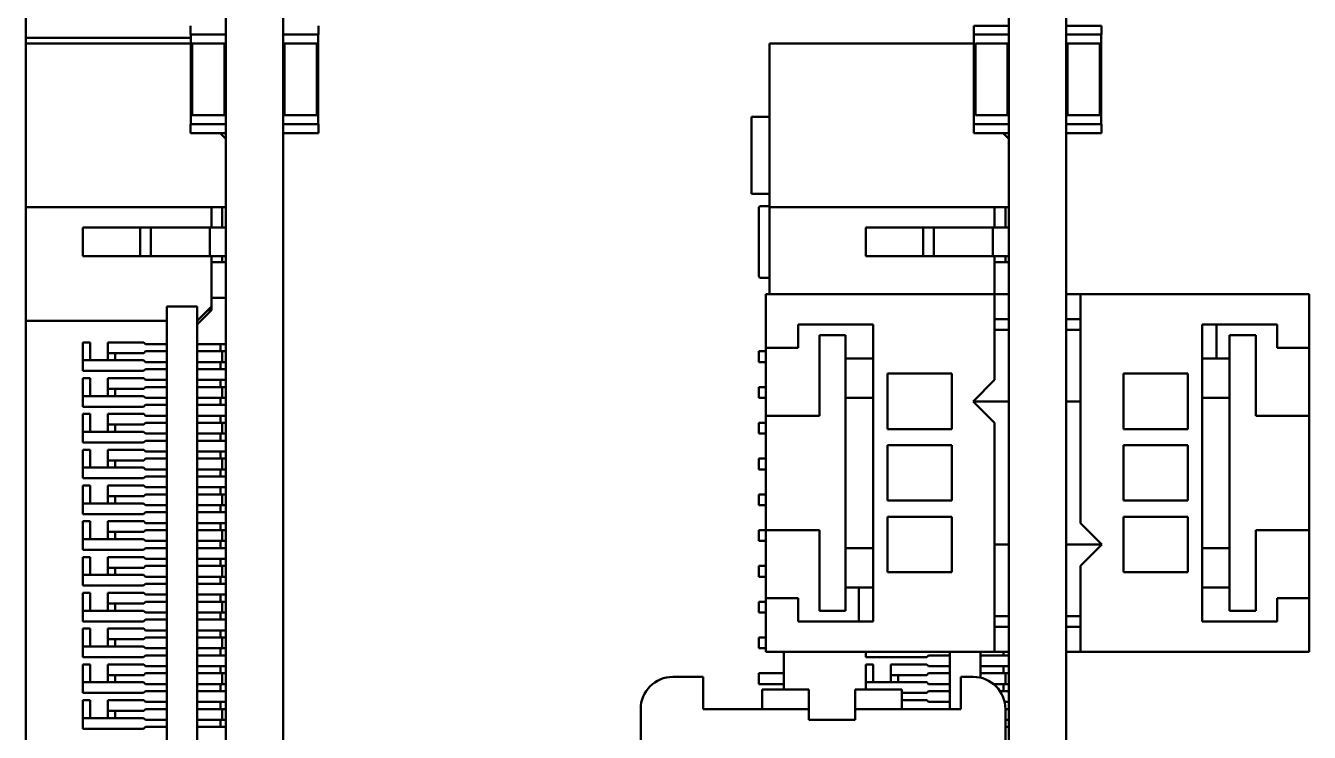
# Model space of a CAD drawing. Header units: millimetres. Extents: x 3100 to 5091, y 868 to 1900.
# Drawn here: x 3351.44 to 3387.34, y 1660.98 to 1680.73 of the extents above; entities that cross this region are included whole.
import ezdxf

# ---------------------------------------------------------------- set-up
doc = ezdxf.new("R2010")
doc.units = ezdxf.units.MM
doc.header["$LTSCALE"] = 1.8
doc.layers.add('외형선(ISO)', color=7, linetype='Continuous', lineweight=50)

msp = doc.modelspace()

# ---------------------------------------------------------------- linework, layer by layer
at = {"layer": '외형선(ISO)'}
for p, q in [((3357.04, 1600.226), (3357.04, 1690.226)), ((3358.64, 1690.226), (3358.64, 1600.226)), ((3378.94, 1647.639), (3378.94, 1690.226)), ((3380.54, 1690.226), (3380.54, 1611.026)), ((3351.44, 1689.934), (3351.44, 1602.534)), ((3356.053, 1680.726), (3356.053, 1680.476)), ((3359.628, 1680.476), (3359.628, 1680.726)), ((3378.94, 1680.726), (3377.953, 1680.726)), ((3377.953, 1680.726), (3377.953, 1680.476)), ((3381.528, 1680.726), (3380.54, 1680.726)), ((3381.528, 1680.476), (3381.528, 1680.726)), ((3356.06, 1680.386), (3351.44, 1680.386)), ((3356.06, 1680.226), (3351.44, 1680.226)), ((3356.053, 1680.476), (3357.04, 1680.476)), ((3356.06, 1680.476), (3356.06, 1677.976)), ((3356.1, 1680.226), (3357, 1680.226)), ((3356.1, 1679.476), (3356.1, 1680.226)), ((3357, 1679.476), (3357, 1680.226)), ((3358.64, 1680.476), (3359.628, 1680.476)), ((3359.58, 1680.226), (3358.68, 1680.226)), ((3358.68, 1680.226), (3358.68, 1679.476)), ((3359.58, 1680.226), (3359.58, 1679.476)), ((3359.62, 1677.976), (3359.62, 1680.476)), ((3377.96, 1680.226), (3372.24, 1680.226)), ((3372.24, 1675.656), (3372.24, 1680.226)), ((3377.953, 1680.476), (3378.94, 1680.476)), ((3377.96, 1680.476), (3377.96, 1677.976)), ((3378, 1680.226), (3378.9, 1680.226)), ((3378, 1679.476), (3378, 1680.226)), ((3378.9, 1679.476), (3378.9, 1680.226)), ((3380.54, 1680.476), (3381.528, 1680.476)), ((3381.48, 1680.226), (3380.58, 1680.226)), ((3380.58, 1680.226), (3380.58, 1679.476)), ((3381.48, 1680.226), (3381.48, 1679.476)), ((3381.52, 1677.976), (3381.52, 1680.476)), ((3356.1, 1679.476), (3356.1, 1678.976)), ((3357, 1679.476), (3357, 1678.976)), ((3358.68, 1678.976), (3358.68, 1679.476)), ((3359.58, 1678.976), (3359.58, 1679.476)), ((3378, 1679.476), (3378, 1678.976)), ((3378.9, 1679.476), (3378.9, 1678.976)), ((3380.58, 1678.976), (3380.58, 1679.476)), ((3381.48, 1678.976), (3381.48, 1679.476)), ((3356.1, 1678.226), (3356.1, 1678.976)), ((3357, 1678.226), (3357, 1678.976)), ((3358.68, 1678.976), (3358.68, 1678.226)), ((3359.58, 1678.976), (3359.58, 1678.226)), ((3378, 1678.226), (3378, 1678.976)), ((3378.9, 1678.226), (3378.9, 1678.976)), ((3380.58, 1678.976), (3380.58, 1678.226)), ((3381.48, 1678.976), (3381.48, 1678.226)), ((3357.04, 1677.976), (3356.053, 1677.976)), ((3356.053, 1677.976), (3356.053, 1677.726)), ((3356.1, 1678.226), (3357, 1678.226)), ((3359.628, 1677.976), (3358.64, 1677.976)), ((3359.58, 1678.226), (3358.68, 1678.226)), ((3359.628, 1677.726), (3359.628, 1677.976)), ((3371.74, 1678.176), (3372.24, 1678.176)), ((3371.74, 1676.026), (3371.74, 1678.176)), ((3378.94, 1677.976), (3377.953, 1677.976)), ((3377.953, 1677.976), (3377.953, 1677.726)), ((3378, 1678.226), (3378.9, 1678.226)), ((3381.528, 1677.976), (3380.54, 1677.976)), ((3381.48, 1678.226), (3380.58, 1678.226)), ((3381.528, 1677.726), (3381.528, 1677.976)), ((3356.053, 1677.726), (3357.04, 1677.726)), ((3357.04, 1677.566), (3356.88, 1677.726)), ((3358.64, 1677.726), (3359.628, 1677.726)), ((3377.953, 1677.726), (3378.94, 1677.726)), ((3378.94, 1677.566), (3378.78, 1677.726)), ((3380.54, 1677.726), (3381.528, 1677.726)), ((3371.74, 1676.026), (3372.24, 1676.026)), ((3351.44, 1675.656), (3357.04, 1675.656)), ((3356.64, 1675.656), (3356.64, 1675.086)), ((3356.94, 1675.086), (3356.94, 1675.631)), ((3371.94, 1675.631), (3371.94, 1673.731)), ((3372.24, 1675.681), (3371.99, 1675.681)), ((3372.24, 1675.656), (3372.24, 1673.226)), ((3372.24, 1675.656), (3378.94, 1675.656)), ((3378.54, 1675.656), (3378.54, 1675.086)), ((3378.84, 1675.086), (3378.84, 1675.631)), ((3353.04, 1675.086), (3353.14, 1675.086)), ((3353.04, 1675.086), (3353.04, 1674.286)), ((3354.64, 1675.086), (3353.14, 1675.086)), ((3354.94, 1675.086), (3354.64, 1675.086)), ((3354.64, 1675.086), (3354.64, 1674.286)), ((3354.94, 1675.086), (3355.69, 1675.086)), ((3354.94, 1675.086), (3354.94, 1674.286)), ((3356.59, 1675.086), (3355.69, 1675.086)), ((3356.59, 1675.086), (3357.04, 1675.086)), ((3356.59, 1675.086), (3356.59, 1674.286)), ((3374.94, 1675.086), (3375.04, 1675.086)), ((3374.94, 1675.086), (3374.94, 1674.286)), ((3376.54, 1675.086), (3375.04, 1675.086)), ((3376.84, 1675.086), (3376.54, 1675.086)), ((3376.54, 1675.086), (3376.54, 1674.286)), ((3376.84, 1675.086), (3377.59, 1675.086)), ((3376.84, 1675.086), (3376.84, 1674.286)), ((3378.49, 1675.086), (3377.59, 1675.086)), ((3378.49, 1675.086), (3378.94, 1675.086)), ((3378.49, 1675.086), (3378.49, 1674.286)), ((3353.04, 1674.286), (3353.14, 1674.286)), ((3353.14, 1674.286), (3354.64, 1674.286)), ((3354.64, 1674.286), (3354.94, 1674.286)), ((3354.94, 1674.286), (3355.69, 1674.286)), ((3356.59, 1674.286), (3355.69, 1674.286)), ((3357.04, 1674.286), (3356.59, 1674.286)), ((3356.64, 1674.286), (3356.64, 1672.876)), ((3356.64, 1674.116), (3357.04, 1674.116)), ((3356.94, 1674.116), (3356.94, 1674.286)), ((3374.94, 1674.286), (3375.04, 1674.286)), ((3375.04, 1674.286), (3376.54, 1674.286)), ((3376.54, 1674.286), (3376.84, 1674.286)), ((3376.84, 1674.286), (3377.59, 1674.286)), ((3378.49, 1674.286), (3377.59, 1674.286)), ((3378.94, 1674.286), (3378.49, 1674.286)), ((3378.54, 1674.286), (3378.54, 1673.226)), ((3378.54, 1674.116), (3378.94, 1674.116)), ((3378.84, 1674.116), (3378.84, 1674.286)), ((3371.99, 1673.681), (3372.24, 1673.681)), ((3356.64, 1673.116), (3357.04, 1673.116)), ((3378.54, 1673.226), (3372.14, 1673.226)), ((3372.14, 1673.226), (3372.14, 1671.726)), ((3378.94, 1673.226), (3378.54, 1673.226)), ((3378.54, 1673.226), (3378.54, 1670.826)), ((3380.94, 1673.226), (3380.54, 1673.226)), ((3380.94, 1673.226), (3387.34, 1673.226)), ((3380.94, 1666.826), (3380.94, 1673.226)), ((3387.34, 1673.226), (3387.34, 1671.726)), ((3356.24, 1672.876), (3355.39, 1672.876)), ((3355.39, 1672.876), (3355.39, 1646.076)), ((3356.24, 1646.076), (3356.24, 1672.876)), ((3356.24, 1672.476), (3356.64, 1672.876)), ((3356.24, 1672.376), (3356.64, 1672.776)), ((3356.54, 1672.776), (3356.64, 1672.776)), ((3356.64, 1672.876), (3356.64, 1672.776)), ((3351.44, 1672.476), (3355.39, 1672.476)), ((3373.04, 1671.726), (3373.04, 1672.376)), ((3375.14, 1672.376), (3373.04, 1672.376)), ((3375.14, 1672.376), (3375.14, 1664.076)), ((3378.54, 1672.526), (3378.94, 1672.526)), ((3378.54, 1672.226), (3378.94, 1672.226)), ((3378.94, 1672.226), (3378.94, 1670.226)), ((3380.54, 1672.526), (3380.94, 1672.526)), ((3380.54, 1670.226), (3380.54, 1672.226)), ((3380.54, 1672.226), (3380.94, 1672.226)), ((3384.34, 1664.076), (3384.34, 1672.376)), ((3384.34, 1672.376), (3386.44, 1672.376)), ((3384.74, 1671.426), (3384.74, 1672.376)), ((3386.44, 1671.726), (3386.44, 1672.376)), ((3353.04, 1671.376), (3353.04, 1671.876)), ((3353.04, 1671.876), (3353.24, 1671.876)), ((3353.24, 1671.376), (3353.24, 1671.876)), ((3353.74, 1671.576), (3353.74, 1671.876)), ((3354.04, 1671.876), (3353.74, 1671.876)), ((3354.741, 1671.876), (3354.04, 1671.876)), ((3354.741, 1671.876), (3354.79, 1671.826)), ((3373.64, 1669.826), (3373.64, 1672.076)), ((3374.37, 1672.076), (3373.64, 1672.076)), ((3374.37, 1664.376), (3374.37, 1672.076)), ((3385.11, 1672.076), (3385.11, 1664.376)), ((3385.11, 1672.076), (3385.84, 1672.076)), ((3385.84, 1669.826), (3385.84, 1672.076)), ((3353.74, 1671.376), (3353.74, 1671.576)), ((3354.04, 1671.576), (3353.74, 1671.576)), ((3353.94, 1671.376), (3353.94, 1671.576)), ((3354.04, 1671.576), (3354.743, 1671.576)), ((3354.79, 1671.626), (3354.743, 1671.576)), ((3355.39, 1671.826), (3354.79, 1671.826)), ((3355.39, 1671.626), (3354.79, 1671.626)), ((3356.79, 1671.826), (3356.24, 1671.826)), ((3356.79, 1671.626), (3356.24, 1671.626)), ((3356.79, 1671.826), (3356.89, 1671.826)), ((3356.79, 1671.626), (3356.89, 1671.626)), ((3357.04, 1671.826), (3356.89, 1671.826)), ((3356.89, 1671.626), (3356.89, 1671.826)), ((3356.89, 1671.626), (3357.04, 1671.626)), ((3356.94, 1671.326), (3356.94, 1671.626)), ((3372.14, 1671.626), (3371.94, 1671.626)), ((3371.94, 1671.626), (3371.94, 1671.326)), ((3372.14, 1669.826), (3372.14, 1671.726)), ((3372.14, 1671.726), (3373.04, 1671.726)), ((3387.34, 1671.726), (3386.44, 1671.726)), ((3387.34, 1671.726), (3387.34, 1669.826)), ((3353.34, 1671.376), (3353.04, 1671.376)), ((3353.04, 1671.076), (3353.04, 1671.376)), ((3354.74, 1671.376), (3353.34, 1671.376)), ((3354.79, 1671.326), (3354.74, 1671.376)), ((3354.79, 1671.326), (3355.39, 1671.326)), ((3356.24, 1671.326), (3356.79, 1671.326)), ((3356.79, 1671.326), (3356.89, 1671.326)), ((3356.89, 1671.326), (3357.04, 1671.326)), ((3356.89, 1671.126), (3356.89, 1671.326)), ((3372.14, 1671.326), (3371.94, 1671.326)), ((3375.14, 1671.426), (3374.37, 1671.426)), ((3384.34, 1671.426), (3384.74, 1671.426)), ((3385.11, 1671.426), (3384.74, 1671.426)), ((3353.34, 1671.076), (3353.04, 1671.076)), ((3353.04, 1670.376), (3353.04, 1670.876)), ((3353.04, 1670.876), (3353.24, 1670.876)), ((3353.24, 1670.376), (3353.24, 1670.876)), ((3353.34, 1671.076), (3354.74, 1671.076)), ((3354.04, 1670.876), (3353.74, 1670.876)), ((3353.74, 1670.576), (3353.74, 1670.876)), ((3354.741, 1670.876), (3354.04, 1670.876)), ((3354.74, 1671.076), (3354.79, 1671.126)), ((3354.741, 1670.876), (3354.79, 1670.826)), ((3355.39, 1671.126), (3354.79, 1671.126)), ((3355.39, 1670.826), (3354.79, 1670.826)), ((3356.79, 1671.126), (3356.24, 1671.126)), ((3356.79, 1670.826), (3356.24, 1670.826)), ((3356.79, 1671.126), (3356.89, 1671.126)), ((3356.79, 1670.826), (3356.89, 1670.826)), ((3357.04, 1671.126), (3356.89, 1671.126)), ((3356.89, 1670.626), (3356.89, 1670.826)), ((3357.04, 1670.826), (3356.89, 1670.826)), ((3375.54, 1669.451), (3375.54, 1671.001)), ((3375.54, 1671.001), (3377.34, 1671.001)), ((3377.34, 1671.001), (3377.34, 1669.451)), ((3377.94, 1670.226), (3378.54, 1670.826)), ((3382.14, 1671.001), (3383.94, 1671.001)), ((3382.14, 1669.451), (3382.14, 1671.001)), ((3383.94, 1671.001), (3383.94, 1669.451)), ((3354.04, 1670.576), (3353.74, 1670.576)), ((3353.74, 1670.376), (3353.74, 1670.576)), ((3353.94, 1670.376), (3353.94, 1670.576)), ((3354.04, 1670.576), (3354.743, 1670.576)), ((3354.79, 1670.626), (3354.743, 1670.576)), ((3355.39, 1670.626), (3354.79, 1670.626)), ((3356.79, 1670.626), (3356.24, 1670.626)), ((3356.79, 1670.626), (3356.89, 1670.626)), ((3356.89, 1670.626), (3357.04, 1670.626)), ((3356.94, 1670.326), (3356.94, 1670.626)), ((3372.14, 1670.626), (3371.94, 1670.626)), ((3371.94, 1670.626), (3371.94, 1670.326)), ((3353.04, 1670.076), (3353.04, 1670.376)), ((3353.34, 1670.376), (3353.04, 1670.376)), ((3353.34, 1670.076), (3353.04, 1670.076)), ((3354.74, 1670.376), (3353.34, 1670.376)), ((3353.34, 1670.076), (3354.74, 1670.076)), ((3354.79, 1670.326), (3354.74, 1670.376)), ((3354.74, 1670.076), (3354.79, 1670.126)), ((3354.79, 1670.326), (3355.39, 1670.326)), ((3355.39, 1670.126), (3354.79, 1670.126)), ((3356.24, 1670.326), (3356.79, 1670.326)), ((3356.79, 1670.126), (3356.24, 1670.126)), ((3356.79, 1670.326), (3356.89, 1670.326)), ((3356.79, 1670.126), (3356.89, 1670.126)), ((3356.89, 1670.326), (3357.04, 1670.326)), ((3356.89, 1670.126), (3356.89, 1670.326)), ((3357.04, 1670.126), (3356.89, 1670.126)), ((3372.14, 1670.326), (3371.94, 1670.326)), ((3374.37, 1670.326), (3375.14, 1670.326)), ((3377.94, 1670.226), (3378.94, 1670.226)), ((3378.54, 1669.626), (3377.94, 1670.226)), ((3380.94, 1670.226), (3380.54, 1670.226)), ((3384.34, 1670.326), (3385.11, 1670.326)), ((3353.04, 1669.376), (3353.04, 1669.876)), ((3353.04, 1669.876), (3353.24, 1669.876)), ((3353.24, 1669.376), (3353.24, 1669.876)), ((3353.74, 1669.576), (3353.74, 1669.876)), ((3354.04, 1669.876), (3353.74, 1669.876)), ((3354.741, 1669.876), (3354.04, 1669.876)), ((3354.741, 1669.876), (3354.79, 1669.826)), ((3355.39, 1669.826), (3354.79, 1669.826)), ((3356.79, 1669.826), (3356.24, 1669.826)), ((3356.79, 1669.826), (3356.89, 1669.826)), ((3356.89, 1669.626), (3356.89, 1669.826)), ((3357.04, 1669.826), (3356.89, 1669.826)), ((3372.14, 1669.826), (3373.64, 1669.826)), ((3372.14, 1666.626), (3372.14, 1669.826)), ((3387.34, 1669.826), (3385.84, 1669.826)), ((3387.34, 1669.826), (3387.34, 1666.626)), ((3353.04, 1669.076), (3353.04, 1669.376)), ((3353.34, 1669.376), (3353.04, 1669.376)), ((3354.74, 1669.376), (3353.34, 1669.376)), ((3353.74, 1669.376), (3353.74, 1669.576)), ((3354.04, 1669.576), (3353.74, 1669.576)), ((3353.94, 1669.376), (3353.94, 1669.576)), ((3354.04, 1669.576), (3354.743, 1669.576)), ((3354.79, 1669.326), (3354.74, 1669.376)), ((3354.79, 1669.626), (3354.743, 1669.576)), ((3355.39, 1669.626), (3354.79, 1669.626)), ((3356.79, 1669.626), (3356.24, 1669.626)), ((3356.79, 1669.626), (3356.89, 1669.626)), ((3356.89, 1669.626), (3357.04, 1669.626)), ((3356.94, 1669.326), (3356.94, 1669.626)), ((3372.14, 1669.626), (3371.94, 1669.626)), ((3371.94, 1669.626), (3371.94, 1669.326)), ((3377.34, 1669.451), (3375.54, 1669.451)), ((3378.54, 1669.626), (3378.54, 1663.226)), ((3383.94, 1669.451), (3382.14, 1669.451)), ((3353.34, 1669.076), (3353.04, 1669.076)), ((3353.34, 1669.076), (3354.74, 1669.076)), ((3354.74, 1669.076), (3354.79, 1669.126)), ((3354.79, 1669.326), (3355.39, 1669.326)), ((3355.39, 1669.126), (3354.79, 1669.126)), ((3356.24, 1669.326), (3356.79, 1669.326)), ((3356.79, 1669.126), (3356.24, 1669.126)), ((3356.79, 1669.326), (3356.89, 1669.326)), ((3356.79, 1669.126), (3356.89, 1669.126)), ((3356.89, 1669.326), (3357.04, 1669.326)), ((3356.89, 1669.126), (3356.89, 1669.326)), ((3357.04, 1669.126), (3356.89, 1669.126)), ((3372.14, 1669.326), (3371.94, 1669.326)), ((3375.54, 1667.451), (3375.54, 1669.001)), ((3375.54, 1669.001), (3377.34, 1669.001)), ((3377.34, 1669.001), (3377.34, 1667.451)), ((3382.14, 1667.451), (3382.14, 1669.001)), ((3382.14, 1669.001), (3383.94, 1669.001)), ((3383.94, 1669.001), (3383.94, 1667.451)), ((3353.04, 1668.376), (3353.04, 1668.876)), ((3353.04, 1668.876), (3353.24, 1668.876)), ((3353.24, 1668.376), (3353.24, 1668.876)), ((3353.74, 1668.576), (3353.74, 1668.876)), ((3354.04, 1668.876), (3353.74, 1668.876)), ((3354.741, 1668.876), (3354.04, 1668.876)), ((3354.741, 1668.876), (3354.79, 1668.826)), ((3355.39, 1668.826), (3354.79, 1668.826)), ((3356.79, 1668.826), (3356.24, 1668.826)), ((3356.79, 1668.826), (3356.89, 1668.826)), ((3357.04, 1668.826), (3356.89, 1668.826)), ((3356.89, 1668.626), (3356.89, 1668.826)), ((3353.04, 1668.076), (3353.04, 1668.376)), ((3353.34, 1668.376), (3353.04, 1668.376)), ((3354.74, 1668.376), (3353.34, 1668.376)), ((3353.74, 1668.376), (3353.74, 1668.576)), ((3354.04, 1668.576), (3353.74, 1668.576)), ((3353.94, 1668.376), (3353.94, 1668.576)), ((3354.04, 1668.576), (3354.743, 1668.576)), ((3354.79, 1668.326), (3354.74, 1668.376)), ((3354.79, 1668.626), (3354.743, 1668.576)), ((3355.39, 1668.626), (3354.79, 1668.626)), ((3354.79, 1668.326), (3355.39, 1668.326)), ((3356.79, 1668.626), (3356.24, 1668.626)), ((3356.24, 1668.326), (3356.79, 1668.326)), ((3356.79, 1668.626), (3356.89, 1668.626)), ((3356.79, 1668.326), (3356.89, 1668.326)), ((3356.89, 1668.626), (3357.04, 1668.626)), ((3356.89, 1668.326), (3357.04, 1668.326)), ((3356.89, 1668.126), (3356.89, 1668.326)), ((3356.94, 1668.326), (3356.94, 1668.626)), ((3372.14, 1668.626), (3371.94, 1668.626)), ((3371.94, 1668.626), (3371.94, 1668.326)), ((3372.14, 1668.326), (3371.94, 1668.326)), ((3353.34, 1668.076), (3353.04, 1668.076)), ((3353.34, 1668.076), (3354.74, 1668.076)), ((3354.74, 1668.076), (3354.79, 1668.126)), ((3355.39, 1668.126), (3354.79, 1668.126)), ((3356.79, 1668.126), (3356.24, 1668.126)), ((3356.79, 1668.126), (3356.89, 1668.126)), ((3357.04, 1668.126), (3356.89, 1668.126)), ((3353.04, 1667.376), (3353.04, 1667.876)), ((3353.04, 1667.876), (3353.24, 1667.876)), ((3353.24, 1667.376), (3353.24, 1667.876)), ((3353.74, 1667.576), (3353.74, 1667.876)), ((3354.04, 1667.876), (3353.74, 1667.876)), ((3353.74, 1667.376), (3353.74, 1667.576)), ((3354.04, 1667.576), (3353.74, 1667.576)), ((3353.94, 1667.376), (3353.94, 1667.576)), ((3354.741, 1667.876), (3354.04, 1667.876)), ((3354.04, 1667.576), (3354.743, 1667.576)), ((3354.741, 1667.876), (3354.79, 1667.826)), ((3354.79, 1667.626), (3354.743, 1667.576)), ((3355.39, 1667.826), (3354.79, 1667.826)), ((3355.39, 1667.626), (3354.79, 1667.626)), ((3356.79, 1667.826), (3356.24, 1667.826)), ((3356.79, 1667.626), (3356.24, 1667.626)), ((3356.79, 1667.826), (3356.89, 1667.826)), ((3356.79, 1667.626), (3356.89, 1667.626)), ((3357.04, 1667.826), (3356.89, 1667.826)), ((3356.89, 1667.626), (3356.89, 1667.826)), ((3356.89, 1667.626), (3357.04, 1667.626)), ((3356.94, 1667.326), (3356.94, 1667.626)), ((3372.14, 1667.626), (3371.94, 1667.626)), ((3371.94, 1667.626), (3371.94, 1667.326)), ((3353.04, 1667.076), (3353.04, 1667.376)), ((3353.34, 1667.376), (3353.04, 1667.376)), ((3354.74, 1667.376), (3353.34, 1667.376)), ((3354.79, 1667.326), (3354.74, 1667.376)), ((3354.79, 1667.326), (3355.39, 1667.326)), ((3356.24, 1667.326), (3356.79, 1667.326)), ((3356.79, 1667.326), (3356.89, 1667.326)), ((3356.89, 1667.326), (3357.04, 1667.326)), ((3356.89, 1667.126), (3356.89, 1667.326)), ((3372.14, 1667.326), (3371.94, 1667.326)), ((3377.34, 1667.451), (3375.54, 1667.451)), ((3383.94, 1667.451), (3382.14, 1667.451)), ((3353.34, 1667.076), (3353.04, 1667.076)), ((3353.04, 1666.376), (3353.04, 1666.876)), ((3353.04, 1666.876), (3353.24, 1666.876)), ((3353.24, 1666.376), (3353.24, 1666.876)), ((3353.34, 1667.076), (3354.74, 1667.076)), ((3354.04, 1666.876), (3353.74, 1666.876)), ((3353.74, 1666.576), (3353.74, 1666.876)), ((3354.741, 1666.876), (3354.04, 1666.876)), ((3354.74, 1667.076), (3354.79, 1667.126)), ((3354.741, 1666.876), (3354.79, 1666.826)), ((3355.39, 1667.126), (3354.79, 1667.126)), ((3356.79, 1667.126), (3356.24, 1667.126)), ((3356.79, 1667.126), (3356.89, 1667.126)), ((3357.04, 1667.126), (3356.89, 1667.126)), ((3375.54, 1665.451), (3375.54, 1667.001)), ((3375.54, 1667.001), (3377.34, 1667.001)), ((3377.34, 1667.001), (3377.34, 1665.451)), ((3382.14, 1665.451), (3382.14, 1667.001)), ((3382.14, 1667.001), (3383.94, 1667.001)), ((3383.94, 1667.001), (3383.94, 1665.451)), ((3354.04, 1666.576), (3353.74, 1666.576)), ((3353.74, 1666.376), (3353.74, 1666.576)), ((3353.94, 1666.376), (3353.94, 1666.576)), ((3354.04, 1666.576), (3354.743, 1666.576)), ((3354.79, 1666.626), (3354.743, 1666.576)), ((3355.39, 1666.826), (3354.79, 1666.826)), ((3355.39, 1666.626), (3354.79, 1666.626)), ((3356.79, 1666.826), (3356.24, 1666.826)), ((3356.79, 1666.626), (3356.24, 1666.626)), ((3356.79, 1666.826), (3356.89, 1666.826)), ((3356.79, 1666.626), (3356.89, 1666.626)), ((3357.04, 1666.826), (3356.89, 1666.826)), ((3356.89, 1666.626), (3356.89, 1666.826)), ((3356.89, 1666.626), (3357.04, 1666.626)), ((3356.94, 1666.326), (3356.94, 1666.626)), ((3372.14, 1666.626), (3371.94, 1666.626)), ((3371.94, 1666.626), (3371.94, 1666.326)), ((3372.14, 1664.726), (3372.14, 1666.626)), ((3372.14, 1666.626), (3373.64, 1666.626)), ((3373.64, 1666.626), (3373.64, 1664.376)), ((3380.94, 1666.826), (3381.54, 1666.226)), ((3385.84, 1666.626), (3385.84, 1664.376)), ((3387.34, 1666.626), (3385.84, 1666.626)), ((3387.34, 1666.626), (3387.34, 1664.726)), ((3353.04, 1666.076), (3353.04, 1666.376)), ((3353.34, 1666.376), (3353.04, 1666.376)), ((3354.74, 1666.376), (3353.34, 1666.376)), ((3354.79, 1666.326), (3354.74, 1666.376)), ((3354.74, 1666.076), (3354.79, 1666.126)), ((3354.79, 1666.326), (3355.39, 1666.326)), ((3355.39, 1666.126), (3354.79, 1666.126)), ((3356.24, 1666.326), (3356.79, 1666.326)), ((3356.79, 1666.126), (3356.24, 1666.126)), ((3356.79, 1666.326), (3356.89, 1666.326)), ((3356.79, 1666.126), (3356.89, 1666.126)), ((3356.89, 1666.326), (3357.04, 1666.326)), ((3356.89, 1666.126), (3356.89, 1666.326)), ((3357.04, 1666.126), (3356.89, 1666.126)), ((3372.14, 1666.326), (3371.94, 1666.326)), ((3375.14, 1666.126), (3374.37, 1666.126)), ((3378.54, 1666.226), (3378.94, 1666.226)), ((3378.94, 1666.226), (3378.94, 1664.226)), ((3380.54, 1664.226), (3380.54, 1666.226)), ((3381.54, 1666.226), (3380.54, 1666.226)), ((3381.54, 1666.226), (3380.94, 1665.626)), ((3385.11, 1666.126), (3384.34, 1666.126)), ((3353.34, 1666.076), (3353.04, 1666.076)), ((3353.04, 1665.376), (3353.04, 1665.876)), ((3353.04, 1665.876), (3353.24, 1665.876)), ((3353.24, 1665.376), (3353.24, 1665.876)), ((3353.34, 1666.076), (3354.74, 1666.076)), ((3353.74, 1665.576), (3353.74, 1665.876)), ((3354.04, 1665.876), (3353.74, 1665.876)), ((3354.741, 1665.876), (3354.04, 1665.876)), ((3354.741, 1665.876), (3354.79, 1665.826)), ((3355.39, 1665.826), (3354.79, 1665.826)), ((3356.79, 1665.826), (3356.24, 1665.826)), ((3356.79, 1665.826), (3356.89, 1665.826)), ((3357.04, 1665.826), (3356.89, 1665.826)), ((3356.89, 1665.626), (3356.89, 1665.826)), ((3353.74, 1665.376), (3353.74, 1665.576)), ((3354.04, 1665.576), (3353.74, 1665.576)), ((3353.94, 1665.376), (3353.94, 1665.576)), ((3354.04, 1665.576), (3354.743, 1665.576)), ((3354.79, 1665.626), (3354.743, 1665.576)), ((3355.39, 1665.626), (3354.79, 1665.626)), ((3356.79, 1665.626), (3356.24, 1665.626)), ((3356.79, 1665.626), (3356.89, 1665.626)), ((3356.89, 1665.626), (3357.04, 1665.626)), ((3356.94, 1665.326), (3356.94, 1665.626)), ((3372.14, 1665.626), (3371.94, 1665.626)), ((3371.94, 1665.626), (3371.94, 1665.326)), ((3377.34, 1665.451), (3375.54, 1665.451)), ((3380.94, 1663.226), (3380.94, 1665.626)), ((3383.94, 1665.451), (3382.14, 1665.451)), ((3353.04, 1665.076), (3353.04, 1665.376)), ((3353.34, 1665.376), (3353.04, 1665.376)), ((3353.34, 1665.076), (3353.04, 1665.076)), ((3354.74, 1665.376), (3353.34, 1665.376)), ((3353.34, 1665.076), (3354.74, 1665.076)), ((3354.79, 1665.326), (3354.74, 1665.376)), ((3354.74, 1665.076), (3354.79, 1665.126)), ((3354.79, 1665.326), (3355.39, 1665.326)), ((3355.39, 1665.126), (3354.79, 1665.126)), ((3356.24, 1665.326), (3356.79, 1665.326)), ((3356.79, 1665.126), (3356.24, 1665.126)), ((3356.79, 1665.326), (3356.89, 1665.326)), ((3356.79, 1665.126), (3356.89, 1665.126)), ((3356.89, 1665.326), (3357.04, 1665.326)), ((3356.89, 1665.126), (3356.89, 1665.326)), ((3357.04, 1665.126), (3356.89, 1665.126)), ((3372.14, 1665.326), (3371.94, 1665.326)), ((3353.04, 1664.376), (3353.04, 1664.876)), ((3353.04, 1664.876), (3353.24, 1664.876)), ((3353.24, 1664.376), (3353.24, 1664.876)), ((3353.74, 1664.576), (3353.74, 1664.876)), ((3354.04, 1664.876), (3353.74, 1664.876)), ((3354.741, 1664.876), (3354.04, 1664.876)), ((3354.741, 1664.876), (3354.79, 1664.826)), ((3355.39, 1664.826), (3354.79, 1664.826)), ((3356.79, 1664.826), (3356.24, 1664.826)), ((3356.79, 1664.826), (3356.89, 1664.826)), ((3357.04, 1664.826), (3356.89, 1664.826)), ((3356.89, 1664.626), (3356.89, 1664.826)), ((3372.14, 1664.726), (3373.04, 1664.726)), ((3372.14, 1663.226), (3372.14, 1664.726)), ((3373.04, 1664.726), (3373.04, 1664.076)), ((3374.37, 1665.026), (3374.74, 1665.026)), ((3375.14, 1665.026), (3374.74, 1665.026)), ((3374.74, 1665.026), (3374.74, 1664.076)), ((3384.34, 1665.026), (3385.11, 1665.026)), ((3387.34, 1664.726), (3386.44, 1664.726)), ((3386.44, 1664.726), (3386.44, 1664.076)), ((3387.34, 1663.226), (3387.34, 1664.726)), ((3353.04, 1664.076), (3353.04, 1664.376)), ((3353.34, 1664.376), (3353.04, 1664.376)), ((3354.74, 1664.376), (3353.34, 1664.376)), ((3353.74, 1664.376), (3353.74, 1664.576)), ((3354.04, 1664.576), (3353.74, 1664.576)), ((3353.94, 1664.376), (3353.94, 1664.576)), ((3354.04, 1664.576), (3354.743, 1664.576)), ((3354.79, 1664.326), (3354.74, 1664.376)), ((3354.79, 1664.626), (3354.743, 1664.576)), ((3355.39, 1664.626), (3354.79, 1664.626)), ((3354.79, 1664.326), (3355.39, 1664.326)), ((3356.79, 1664.626), (3356.24, 1664.626)), ((3356.24, 1664.326), (3356.79, 1664.326)), ((3356.79, 1664.626), (3356.89, 1664.626)), ((3356.79, 1664.326), (3356.89, 1664.326)), ((3356.89, 1664.626), (3357.04, 1664.626)), ((3356.89, 1664.326), (3357.04, 1664.326)), ((3356.89, 1664.126), (3356.89, 1664.326)), ((3356.94, 1664.326), (3356.94, 1664.626)), ((3372.14, 1664.626), (3371.94, 1664.626)), ((3371.94, 1664.626), (3371.94, 1664.326)), ((3372.14, 1664.326), (3371.94, 1664.326)), ((3374.37, 1664.376), (3373.64, 1664.376)), ((3385.11, 1664.376), (3385.84, 1664.376)), ((3353.34, 1664.076), (3353.04, 1664.076)), ((3353.34, 1664.076), (3354.74, 1664.076)), ((3354.74, 1664.076), (3354.79, 1664.126)), ((3355.39, 1664.126), (3354.79, 1664.126)), ((3356.79, 1664.126), (3356.24, 1664.126)), ((3356.79, 1664.126), (3356.89, 1664.126)), ((3357.04, 1664.126), (3356.89, 1664.126)), ((3375.14, 1664.076), (3373.04, 1664.076)), ((3378.94, 1664.226), (3378.54, 1664.226)), ((3380.94, 1664.226), (3380.54, 1664.226)), ((3384.34, 1664.076), (3386.44, 1664.076)), ((3353.04, 1663.376), (3353.04, 1663.876)), ((3353.04, 1663.876), (3353.24, 1663.876)), ((3353.24, 1663.376), (3353.24, 1663.876)), ((3353.74, 1663.576), (3353.74, 1663.876)), ((3354.04, 1663.876), (3353.74, 1663.876)), ((3354.741, 1663.876), (3354.04, 1663.876)), ((3354.741, 1663.876), (3354.79, 1663.826)), ((3354.79, 1663.626), (3354.743, 1663.576)), ((3355.39, 1663.826), (3354.79, 1663.826)), ((3355.39, 1663.626), (3354.79, 1663.626)), ((3356.79, 1663.826), (3356.24, 1663.826)), ((3356.79, 1663.626), (3356.24, 1663.626)), ((3356.79, 1663.826), (3356.89, 1663.826)), ((3356.79, 1663.626), (3356.89, 1663.626)), ((3357.04, 1663.826), (3356.89, 1663.826)), ((3356.89, 1663.626), (3356.89, 1663.826)), ((3356.89, 1663.626), (3357.04, 1663.626)), ((3356.94, 1663.326), (3356.94, 1663.626)), ((3372.14, 1663.626), (3371.94, 1663.626)), ((3371.94, 1663.626), (3371.94, 1663.326)), ((3378.94, 1663.926), (3378.54, 1663.926)), ((3380.94, 1663.926), (3380.54, 1663.926)), ((3353.04, 1663.076), (3353.04, 1663.376)), ((3353.34, 1663.376), (3353.04, 1663.376)), ((3354.74, 1663.376), (3353.34, 1663.376)), ((3353.74, 1663.376), (3353.74, 1663.576)), ((3354.04, 1663.576), (3353.74, 1663.576)), ((3353.94, 1663.376), (3353.94, 1663.576)), ((3354.04, 1663.576), (3354.743, 1663.576)), ((3354.79, 1663.326), (3354.74, 1663.376)), ((3354.79, 1663.326), (3355.39, 1663.326)), ((3356.24, 1663.326), (3356.79, 1663.326)), ((3356.79, 1663.326), (3356.89, 1663.326)), ((3356.89, 1663.326), (3357.04, 1663.326)), ((3356.89, 1663.126), (3356.89, 1663.326)), ((3372.14, 1663.326), (3371.94, 1663.326)), ((3353.34, 1663.076), (3353.04, 1663.076)), ((3353.34, 1663.076), (3354.74, 1663.076)), ((3354.74, 1663.076), (3354.79, 1663.126)), ((3355.39, 1663.126), (3354.79, 1663.126)), ((3356.79, 1663.126), (3356.24, 1663.126)), ((3356.79, 1663.126), (3356.89, 1663.126)), ((3357.04, 1663.126), (3356.89, 1663.126)), ((3378.54, 1663.226), (3372.14, 1663.226)), ((3372.64, 1663.226), (3372.64, 1662.176)), ((3374.94, 1663.076), (3374.94, 1663.226)), ((3375.24, 1663.076), (3374.94, 1663.076)), ((3375.24, 1663.076), (3376.64, 1663.076)), ((3376.64, 1663.076), (3376.69, 1663.126)), ((3377.29, 1663.126), (3376.69, 1663.126)), ((3377.29, 1663.226), (3377.29, 1661.626)), ((3378.14, 1662.504), (3378.14, 1663.226)), ((3378.69, 1663.126), (3378.14, 1663.126)), ((3378.54, 1663.226), (3378.94, 1663.226)), ((3378.69, 1663.126), (3378.79, 1663.126)), ((3378.79, 1663.126), (3378.79, 1663.226)), ((3378.94, 1663.126), (3378.79, 1663.126)), ((3380.54, 1663.226), (3380.94, 1663.226)), ((3380.94, 1663.226), (3387.34, 1663.226)), ((3353.04, 1662.376), (3353.04, 1662.876)), ((3353.04, 1662.876), (3353.24, 1662.876)), ((3353.24, 1662.376), (3353.24, 1662.876)), ((3354.04, 1662.876), (3353.74, 1662.876)), ((3353.74, 1662.576), (3353.74, 1662.876)), ((3354.04, 1662.576), (3353.74, 1662.576)), ((3353.74, 1662.376), (3353.74, 1662.576)), ((3353.94, 1662.376), (3353.94, 1662.576)), ((3354.741, 1662.876), (3354.04, 1662.876)), ((3354.04, 1662.576), (3354.743, 1662.576)), ((3354.741, 1662.876), (3354.79, 1662.826)), ((3354.79, 1662.626), (3354.743, 1662.576)), ((3355.39, 1662.826), (3354.79, 1662.826)), ((3355.39, 1662.626), (3354.79, 1662.626)), ((3356.79, 1662.826), (3356.24, 1662.826)), ((3356.79, 1662.626), (3356.24, 1662.626)), ((3356.79, 1662.826), (3356.89, 1662.826)), ((3356.79, 1662.626), (3356.89, 1662.626)), ((3356.89, 1662.626), (3356.89, 1662.826)), ((3357.04, 1662.826), (3356.89, 1662.826)), ((3356.89, 1662.626), (3357.04, 1662.626)), ((3356.94, 1662.326), (3356.94, 1662.626)), ((3372.64, 1662.626), (3371.94, 1662.626)), ((3371.94, 1662.626), (3371.94, 1662.326)), ((3374.94, 1662.376), (3374.94, 1662.876)), ((3374.94, 1662.876), (3375.14, 1662.876)), ((3375.14, 1662.376), (3375.14, 1662.876)), ((3375.94, 1662.876), (3375.64, 1662.876)), ((3375.64, 1662.576), (3375.64, 1662.876)), ((3375.94, 1662.576), (3375.64, 1662.576)), ((3375.64, 1662.376), (3375.64, 1662.576)), ((3375.84, 1662.376), (3375.84, 1662.576)), ((3376.641, 1662.876), (3375.94, 1662.876)), ((3375.94, 1662.576), (3376.643, 1662.576)), ((3376.641, 1662.876), (3376.69, 1662.826)), ((3376.69, 1662.626), (3376.643, 1662.576)), ((3377.29, 1662.826), (3376.69, 1662.826)), ((3377.29, 1662.626), (3376.69, 1662.626)), ((3378.69, 1662.826), (3378.14, 1662.826)), ((3378.69, 1662.626), (3378.14, 1662.626)), ((3378.69, 1662.826), (3378.79, 1662.826)), ((3378.69, 1662.626), (3378.79, 1662.626)), ((3378.79, 1662.626), (3378.79, 1662.826)), ((3378.94, 1662.826), (3378.79, 1662.826)), ((3378.79, 1662.626), (3378.94, 1662.626)), ((3378.84, 1662.326), (3378.84, 1662.626)), ((3353.04, 1662.076), (3353.04, 1662.376)), ((3353.34, 1662.376), (3353.04, 1662.376)), ((3354.74, 1662.376), (3353.34, 1662.376)), ((3354.79, 1662.326), (3354.74, 1662.376)), ((3354.79, 1662.326), (3355.39, 1662.326)), ((3356.24, 1662.326), (3356.79, 1662.326)), ((3356.79, 1662.326), (3356.89, 1662.326)), ((3356.89, 1662.326), (3357.04, 1662.326)), ((3356.89, 1662.126), (3356.89, 1662.326)), ((3370.39, 1662.526), (3369.54, 1662.526)), ((3370.39, 1662.526), (3370.39, 1661.626)), ((3372.64, 1662.326), (3371.94, 1662.326)), ((3372.04, 1662.176), (3373.34, 1662.176)), ((3372.04, 1661.626), (3372.04, 1662.176)), ((3373.34, 1662.176), (3373.34, 1661.626)), ((3374.64, 1661.626), (3374.64, 1662.176)), ((3374.64, 1662.176), (3375.94, 1662.176)), ((3374.94, 1662.176), (3374.94, 1662.376)), ((3375.24, 1662.376), (3374.94, 1662.376)), ((3376.64, 1662.376), (3375.24, 1662.376)), ((3375.94, 1662.176), (3375.94, 1661.626)), ((3376.69, 1662.326), (3376.64, 1662.376)), ((3376.69, 1662.326), (3377.29, 1662.326)), ((3377.94, 1662.526), (3377.59, 1662.526)), ((3377.59, 1662.526), (3377.59, 1661.626)), ((3378.506, 1662.326), (3378.69, 1662.326)), ((3378.69, 1662.326), (3378.79, 1662.326)), ((3378.79, 1662.326), (3378.94, 1662.326)), ((3378.79, 1662.126), (3378.79, 1662.326)), ((3353.34, 1662.076), (3353.04, 1662.076)), ((3353.04, 1661.376), (3353.04, 1661.876)), ((3353.04, 1661.876), (3353.24, 1661.876)), ((3353.24, 1661.376), (3353.24, 1661.876)), ((3353.34, 1662.076), (3354.74, 1662.076)), ((3353.74, 1661.576), (3353.74, 1661.876)), ((3354.04, 1661.876), (3353.74, 1661.876)), ((3354.741, 1661.876), (3354.04, 1661.876)), ((3354.74, 1662.076), (3354.79, 1662.126)), ((3354.741, 1661.876), (3354.79, 1661.826)), ((3355.39, 1662.126), (3354.79, 1662.126)), ((3355.39, 1661.826), (3354.79, 1661.826)), ((3356.79, 1662.126), (3356.24, 1662.126)), ((3356.79, 1661.826), (3356.24, 1661.826)), ((3356.79, 1662.126), (3356.89, 1662.126)), ((3356.79, 1661.826), (3356.89, 1661.826)), ((3357.04, 1662.126), (3356.89, 1662.126)), ((3357.04, 1661.826), (3356.89, 1661.826)), ((3356.89, 1661.626), (3356.89, 1661.826)), ((3375.94, 1662.076), (3376.64, 1662.076)), ((3376.641, 1661.876), (3375.94, 1661.876)), ((3376.64, 1662.076), (3376.69, 1662.126)), ((3376.641, 1661.876), (3376.69, 1661.826)), ((3377.29, 1662.126), (3376.69, 1662.126)), ((3377.29, 1661.826), (3376.69, 1661.826)), ((3378.69, 1662.126), (3378.688, 1662.126)), ((3378.69, 1662.126), (3378.79, 1662.126)), ((3378.94, 1662.126), (3378.79, 1662.126)), ((3378.94, 1661.826), (3378.818, 1661.826)), ((3353.74, 1661.376), (3353.74, 1661.576)), ((3354.04, 1661.576), (3353.74, 1661.576)), ((3353.94, 1661.376), (3353.94, 1661.576)), ((3354.04, 1661.576), (3354.743, 1661.576)), ((3354.79, 1661.626), (3354.743, 1661.576)), ((3355.39, 1661.626), (3354.79, 1661.626)), ((3356.79, 1661.626), (3356.24, 1661.626)), ((3356.79, 1661.626), (3356.89, 1661.626)), ((3356.89, 1661.626), (3357.04, 1661.626)), ((3356.94, 1661.326), (3356.94, 1661.626)), ((3368.64, 1660.476), (3368.64, 1661.626)), ((3370.39, 1661.626), (3373.34, 1661.626)), ((3373.34, 1661.626), (3373.34, 1661.326)), ((3374.64, 1661.626), (3377.59, 1661.626)), ((3374.64, 1661.326), (3374.64, 1661.626)), ((3378.84, 1661.626), (3378.94, 1661.626)), ((3378.84, 1661.626), (3378.84, 1660.426)), ((3353.04, 1661.076), (3353.04, 1661.376)), ((3353.34, 1661.376), (3353.04, 1661.376)), ((3354.74, 1661.376), (3353.34, 1661.376)), ((3354.79, 1661.326), (3354.74, 1661.376)), ((3354.74, 1661.076), (3354.79, 1661.126)), ((3354.79, 1661.326), (3355.39, 1661.326)), ((3355.39, 1661.126), (3354.79, 1661.126)), ((3356.24, 1661.326), (3356.79, 1661.326)), ((3356.79, 1661.126), (3356.24, 1661.126)), ((3356.79, 1661.326), (3356.89, 1661.326)), ((3356.79, 1661.126), (3356.89, 1661.126)), ((3356.89, 1661.326), (3357.04, 1661.326)), ((3356.89, 1661.126), (3356.89, 1661.326)), ((3357.04, 1661.126), (3356.89, 1661.126)), ((3373.34, 1661.326), (3374.64, 1661.326)), ((3378.84, 1661.326), (3378.94, 1661.326)), ((3378.94, 1661.126), (3378.84, 1661.126)), ((3353.34, 1661.076), (3353.04, 1661.076)), ((3353.34, 1661.076), (3354.74, 1661.076))]:
    msp.add_line(p, q, dxfattribs=at)
for centre, radius, start, end in [((3356.89, 1675.631), 0.05, 0, 30), ((3371.99, 1675.631), 0.05, 90, 180), ((3378.79, 1675.631), 0.05, 0, 30), ((3371.99, 1673.731), 0.05, 180, 270), ((3369.54, 1661.626), 0.9, 90, 180), ((3377.94, 1661.626), 0.9, 0, 90)]:
    msp.add_arc(centre, radius, start, end, dxfattribs=at)

doc.saveas('drawing.dxf')
